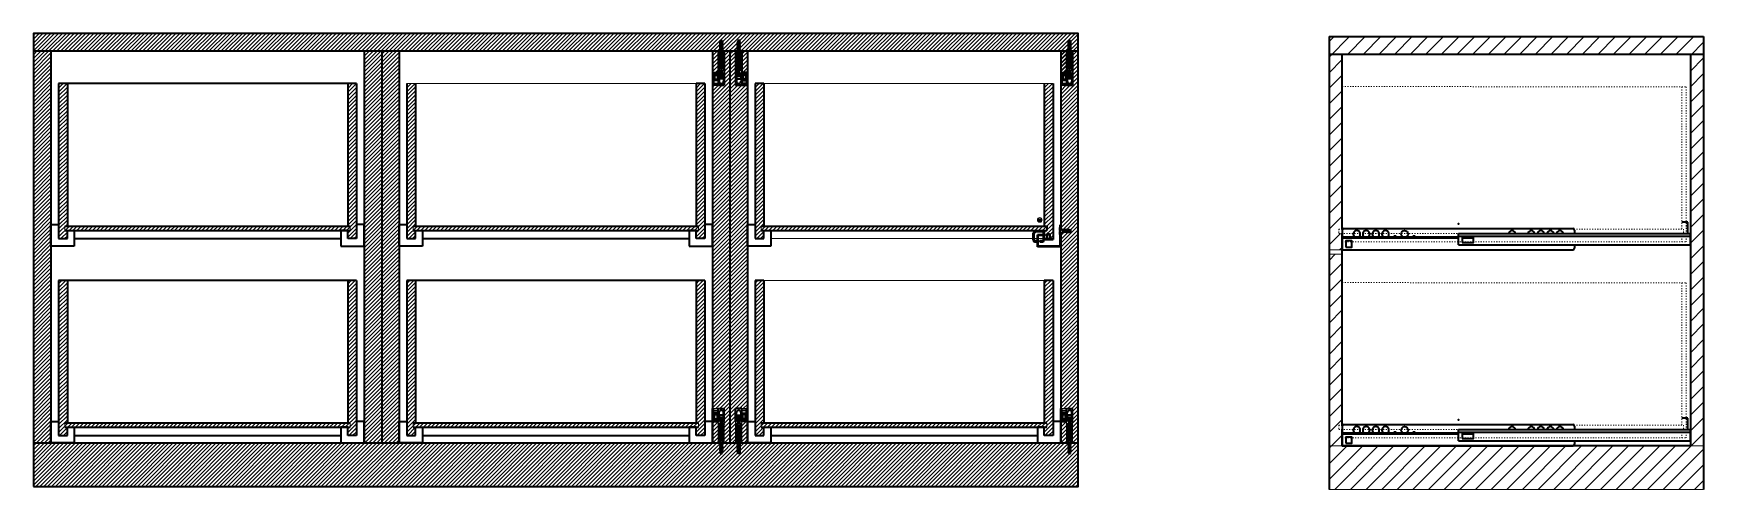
# Model space of a CAD drawing. Header units: centimetres. Extents: x -22520 to 4817, y -4630 to 5423.
# Drawn here: x -4878 to -2960, y -1354 to -831 of the extents above; entities that cross this region are included whole.
import ezdxf

# ---------------------------------------------------------------- set-up
doc = ezdxf.new("R2010")
doc.units = ezdxf.units.CM
doc.linetypes.add('ACAD_ISO02W100', pattern=[15, 12, -3])
doc.linetypes.add('ACAD_ISO03W100', pattern=[30, 12, -18])
for name, color, linetype, lineweight in [('A-DETL-MCUT', 7, 'Continuous', 35), ('A-ELEV-MBE', 7, 'Continuous', 18), ('A-SECT-MCUT', 7, 'Continuous', 35), ('A-SECT-MCUT1', 7, 'Continuous', 35)]:
    doc.layers.add(name, color=color, linetype=linetype, lineweight=lineweight)

msp = doc.modelspace()

# ---------------------------------------------------------------- hatches: boundary and pattern name
at = {"layer": 'A-SECT-MCUT', "lineweight": 13, "true_color": 0x636466}
h = msp.add_hatch(dxfattribs=at)
h.set_pattern_fill('ANSI31', color=251)
h.paths.add_polyline_path([(-3678.5, -850.9), (-3685, -850.9), (-3685, -890.4), (-3698.5, -890.4), (-3698.5, -1054.9), (-3697.5, -1056.2), (-3687.5, -1056.2), (-3687.5, -1059), (-3697.5, -1059), (-3698.5, -1060.3), (-3698.5, -1261.4), (-3685, -1261.4), (-3685, -1300.9), (-3678.5, -1300.9)])
h.paths.add_polyline_path([(-4078.5, -850.9), (-4081, -850.9), (-4085, -850.9), (-4085, -890.4), (-4098.5, -890.4), (-4098.5, -1261.4), (-4085, -1261.4), (-4085, -1300.9), (-4078.5, -1300.9)])
h.paths.add_polyline_path([(-4058.5, -890.4), (-4072, -890.4), (-4072, -850.9), (-4078.5, -850.9), (-4078.5, -1300.9), (-4072, -1300.9), (-4072, -1261.4), (-4058.5, -1261.4)])
h.paths.add_polyline_path([(-4092, -850.9), (-4098.5, -850.9), (-4098.5, -875.7), (-4092, -875.7)], flags=17)
h.paths.add_polyline_path([(-4058.5, -850.9), (-4065, -850.9), (-4065, -875.7), (-4058.5, -875.7)], flags=17)
h.paths.add_polyline_path([(-4092, -1276.1), (-4098.5, -1276.1), (-4098.5, -1300.9), (-4092, -1300.9)])
h.paths.add_polyline_path([(-4058.5, -1276.1), (-4065, -1276.1), (-4065, -1300.9), (-4058.5, -1300.9)], flags=17)
h.paths.add_polyline_path([(-3714.5, -1277.9), (-4042.5, -1277.9), (-4042.5, -1282.9), (-3714.5, -1282.9)])
h.paths.add_polyline_path([(-4039.5, -1114.4), (-4049.5, -1114.4), (-4049.5, -1292.4), (-4039.5, -1292.4), (-4039.5, -1282.9), (-4042.5, -1282.9), (-4042.5, -1277.9), (-4039.5, -1277.9)])
h.paths.add_polyline_path([(-3707.5, -1114.4), (-3717.5, -1114.4), (-3717.5, -1277.9), (-3714.5, -1277.9), (-3714.5, -1282.9), (-3717.5, -1282.9), (-3717.5, -1292.4), (-3707.5, -1292.4), (-3707.5, -1276.1)])
h.paths.add_polyline_path([(-3714.5, -1051.9), (-4042.5, -1051.9), (-4042.5, -1056.9), (-3714.5, -1056.9)])
h.paths.add_polyline_path([(-3707.5, -888.4), (-3717.5, -888.4), (-3717.5, -1051.9), (-3714.5, -1051.9), (-3714.5, -1056.9), (-3717.5, -1056.9), (-3717.5, -1066.4), (-3714.2, -1066.4), (-3714.2, -1061.1), (-3710.7, -1061.1), (-3710.7, -1066.4), (-3707.5, -1066.4)])
h.paths.add_polyline_path([(-4039.5, -888.4), (-4049.5, -888.4), (-4049.5, -1066.4), (-4039.5, -1066.4), (-4039.5, -1056.9), (-4042.5, -1056.9), (-4042.5, -1051.9), (-4039.5, -1051.9)])
h.paths.add_polyline_path([(-3689.6, -838.9), (-3687.3, -838.9), (-3687.3, -850.9), (-3678.5, -850.9), (-3678.5, -830.9), (-4878.5, -830.9), (-4878.5, -850.9), (-4089.6, -850.9), (-4089.6, -838.9), (-4087.3, -838.9), (-4087.3, -850.9), (-4069.6, -850.9), (-4069.6, -838.9), (-4067.3, -838.9), (-4067.3, -850.9), (-3689.6, -850.9)])
h.paths.add_polyline_path([(-3692, -1276.1), (-3698.5, -1276.1), (-3698.5, -1300.9), (-3692, -1300.9)])
h = msp.add_hatch(dxfattribs=at)
h.set_pattern_fill('ANSI31', color=251, scale=4)
h.paths.add_polyline_path([(-2960.4, -834.4), (-3390.4, -834.4), (-3390.4, -854.5), (-2960.4, -854.5)])
h.paths.add_polyline_path([(-3375.4, -854.5), (-3390.4, -854.5), (-3390.4, -1079.4), (-3375.4, -1079.4), (-3375.4, -1060.4), (-3379.4, -1060.4), (-3379.4, -1055.4), (-3375.4, -1055.4)])
h.paths.add_polyline_path([(-2960.4, -854.5), (-2975.4, -854.5), (-2975.4, -1304.4), (-2960.4, -1304.4)])
h.paths.add_polyline_path([(-3375.4, -1084.4), (-3390.4, -1084.4), (-3390.4, -1304.4), (-3375.4, -1304.4), (-3375.4, -1285.4), (-3379.4, -1285.4), (-3379.4, -1280.4), (-3375.4, -1280.4)])
h.paths.add_polyline_path([(-2960.4, -1304.4), (-3390.4, -1304.4), (-3390.4, -1354.4), (-2960.4, -1354.4)])
h = msp.add_hatch(dxfattribs=at)
h.set_pattern_fill('ANSI31', color=251)
h.paths.add_polyline_path([(-4858.5, -850.9), (-4878.5, -850.9), (-4878.5, -1300.9), (-4858.5, -1300.9), (-4858.5, -1276.1)])
h.paths.add_polyline_path([(-3678.5, -1300.9), (-3687.3, -1300.9), (-3687.3, -1302.5), (-3686.5, -1302.8), (-3686.5, -1305.3), (-3687.3, -1305), (-3687.3, -1306.3), (-3686.5, -1306.5), (-3686.5, -1309), (-3687.3, -1308.8), (-3687.3, -1310), (-3686.5, -1310.2), (-3686.5, -1311.5), (-3687.3, -1312.9), (-3689.6, -1312.9), (-3689.6, -1310.6), (-3690.5, -1310.3), (-3690.5, -1307.8), (-3690.5, -1307.8), (-3690.5, -1305.4), (-3689.6, -1305.6), (-3689.6, -1304.4), (-3690.5, -1304.1), (-3690.5, -1301.6), (-3689.6, -1301.9), (-3689.6, -1300.9), (-3692, -1300.9), (-4087.3, -1300.9), (-4087.3, -1302.5), (-4086.5, -1302.8), (-4086.5, -1305.3), (-4087.3, -1305), (-4087.3, -1306.3), (-4086.5, -1306.5), (-4086.5, -1309), (-4087.3, -1308.8), (-4087.3, -1310), (-4086.5, -1310.2), (-4086.5, -1311.5), (-4087.3, -1312.9), (-4089.6, -1312.9), (-4089.6, -1310.6), (-4090.5, -1310.3), (-4090.5, -1307.8), (-4090.5, -1307.8), (-4090.5, -1305.4), (-4089.6, -1305.6), (-4089.6, -1304.4), (-4090.5, -1304.1), (-4090.5, -1301.6), (-4089.6, -1301.9), (-4089.6, -1300.9), (-4878.5, -1300.9), (-4878.5, -1350.9), (-3678.5, -1350.9)])
h.paths.add_polyline_path([(-4839.5, -1114.4), (-4849.5, -1114.4), (-4849.5, -1292.4), (-4839.5, -1292.4), (-4839.5, -1282.9), (-4842.5, -1282.9), (-4842.5, -1277.9), (-4839.5, -1277.9)])
h.paths.add_polyline_path([(-4514.5, -1277.9), (-4842.5, -1277.9), (-4842.5, -1282.9), (-4839.5, -1282.9), (-4831.5, -1282.9), (-4514.5, -1282.9)])
h.paths.add_polyline_path([(-4507.5, -1114.4), (-4517.5, -1114.4), (-4517.5, -1277.9), (-4514.5, -1277.9), (-4514.5, -1282.9), (-4517.5, -1282.9), (-4517.5, -1292.4), (-4507.5, -1292.4), (-4507.5, -1276.1)])
h.paths.add_polyline_path([(-4439.5, -1114.4), (-4449.5, -1114.4), (-4449.5, -1292.4), (-4439.5, -1292.4), (-4439.5, -1282.9), (-4442.5, -1282.9), (-4442.5, -1277.9), (-4439.5, -1277.9)])
h.paths.add_polyline_path([(-4458.5, -850.9), (-4478.5, -850.9), (-4478.5, -1300.9), (-4458.5, -1300.9)])
h.paths.add_polyline_path([(-4478.5, -850.9), (-4498.5, -850.9), (-4498.5, -1300.9), (-4478.5, -1300.9)])
h.paths.add_polyline_path([(-4839.5, -888.4), (-4849.5, -888.4), (-4849.5, -1066.4), (-4839.5, -1066.4), (-4839.5, -1056.9), (-4842.5, -1056.9), (-4842.5, -1051.9), (-4839.5, -1051.9)])
h.paths.add_polyline_path([(-4507.5, -888.4), (-4517.5, -888.4), (-4517.5, -1051.9), (-4514.5, -1051.9), (-4514.5, -1056.9), (-4517.5, -1056.9), (-4517.5, -1066.4), (-4507.5, -1066.4)])
h.paths.add_polyline_path([(-4514.5, -1051.9), (-4517.5, -1051.9), (-4842.5, -1051.9), (-4842.5, -1056.9), (-4514.5, -1056.9)])
h.paths.add_polyline_path([(-4439.5, -888.4), (-4449.5, -888.4), (-4449.5, -1066.4), (-4439.5, -1066.4), (-4439.5, -1056.9), (-4442.5, -1056.9), (-4442.5, -1051.9), (-4439.5, -1051.9)])
h.paths.add_polyline_path([(-4107.5, -888.4), (-4117.5, -888.4), (-4117.5, -1051.9), (-4114.5, -1051.9), (-4114.5, -1056.9), (-4117.5, -1056.9), (-4117.5, -1066.4), (-4107.5, -1066.4), (-4107.5, -1050.1)])
h.paths.add_polyline_path([(-4114.5, -1051.9), (-4117.5, -1051.9), (-4442.5, -1051.9), (-4442.5, -1056.9), (-4439.5, -1056.9), (-4431.5, -1056.9), (-4114.5, -1056.9)])
h.paths.add_polyline_path([(-4114.5, -1277.9), (-4442.5, -1277.9), (-4442.5, -1282.9), (-4439.5, -1282.9), (-4431.5, -1282.9), (-4114.5, -1282.9)])
h.paths.add_polyline_path([(-4107.5, -1114.4), (-4117.5, -1114.4), (-4117.5, -1277.9), (-4114.5, -1277.9), (-4114.5, -1282.9), (-4117.5, -1282.9), (-4117.5, -1292.4), (-4107.5, -1292.4)])
at = {"layer": 'A-SECT-MCUT', "true_color": 0x636466}
h = msp.add_hatch(dxfattribs=at)
h.set_pattern_fill('ANSI31', color=251)
h.paths.add_polyline_path([(-3692, -850.9), (-3698.5, -850.9), (-3698.5, -875.7), (-3692, -875.7)])

# ---------------------------------------------------------------- linework, layer by layer
at = {"layer": 'A-DETL-MCUT'}
for p, q in [((-4878.5, -850.9), (-3678.5, -850.9)), ((-4858.5, -850.9), (-4858.5, -1300.9)), ((-4858.5, -850.9), (-4495.5, -850.9)), ((-4498.5, -850.9), (-4498.5, -1300.9)), ((-4478.5, -850.9), (-4478.5, -1300.9)), ((-4458.5, -850.9), (-4458.5, -1300.9)), ((-4098.5, -850.9), (-4098.5, -1300.9)), ((-4078.5, -850.9), (-4078.5, -1300.9)), ((-4058.5, -850.9), (-4058.5, -1300.9)), ((-3698.5, -850.9), (-3698.5, -1054.9)), ((-3692, -850.9), (-3692, -875.7)), ((-3685, -850.9), (-3685, -890.4)), ((-4507.5, -888.4), (-4849.5, -888.4)), ((-4849.5, -888.4), (-4849.5, -1066.4)), ((-4839.5, -888.4), (-4839.5, -1051.9)), ((-4517.5, -888.4), (-4517.5, -1051.9)), ((-4507.5, -888.4), (-4507.5, -1066.4)), ((-4449.5, -888.4), (-4449.5, -1066.4)), ((-4439.5, -888.4), (-4439.5, -1051.9)), ((-4107.5, -888.4), (-4117.5, -888.4)), ((-4117.5, -888.4), (-4117.5, -1051.9)), ((-4107.5, -888.4), (-4107.5, -1066.4)), ((-4049.5, -888.4), (-4049.5, -1066.4)), ((-4039.7, -888.4), (-4049.5, -888.4)), ((-4039.5, -888.4), (-4039.5, -1051.9)), ((-3717.5, -888.4), (-3717.5, -1051.9)), ((-3707.5, -888.4), (-3707.5, -1066.4)), ((-3685, -890.4), (-3698.5, -890.4)), ((-4842.5, -1051.9), (-4514.5, -1051.9)), ((-4442.5, -1051.9), (-4114.5, -1051.9)), ((-4042.5, -1051.9), (-3714.5, -1051.9)), ((-4842.5, -1056.9), (-4514.5, -1056.9)), ((-4831.5, -1066.4), (-4525.5, -1066.4)), ((-4442.5, -1056.9), (-4114.5, -1056.9)), ((-4431.5, -1066.4), (-4125.5, -1066.4)), ((-4042.5, -1056.9), (-3714.5, -1056.9)), ((-3698.5, -1060.3), (-3698.5, -1300.9)), ((-4507.5, -1114.4), (-4849.5, -1114.4)), ((-4849.5, -1114.4), (-4849.5, -1292.4)), ((-4839.5, -1114.4), (-4839.5, -1277.9)), ((-4517.5, -1114.4), (-4517.5, -1277.9)), ((-4507.5, -1114.4), (-4507.5, -1292.4)), ((-4107.5, -1114.4), (-4449.5, -1114.4)), ((-4449.5, -1114.4), (-4449.5, -1292.4)), ((-4439.7, -1114.4), (-4449.5, -1114.4)), ((-4439.5, -1114.4), (-4439.5, -1277.9)), ((-4117.5, -1114.4), (-4117.5, -1277.9)), ((-4107.5, -1114.4), (-4107.5, -1292.4)), ((-4049.5, -1114.4), (-4049.5, -1292.4)), ((-4039.7, -1114.4), (-4049.5, -1114.4)), ((-4039.5, -1114.4), (-4039.5, -1277.9)), ((-3707.5, -1114.4), (-3717.5, -1114.4)), ((-3717.5, -1114.4), (-3717.5, -1277.9)), ((-3707.5, -1114.4), (-3707.5, -1292.4)), ((-4842.5, -1277.9), (-4514.5, -1277.9)), ((-4842.5, -1282.9), (-4514.5, -1282.9)), ((-4442.5, -1277.9), (-4114.5, -1277.9)), ((-4442.5, -1282.9), (-4114.5, -1282.9)), ((-4042.5, -1277.9), (-3714.5, -1277.9)), ((-4042.5, -1282.9), (-3714.5, -1282.9)), ((-4878.5, -1300.9), (-3678.5, -1300.9)), ((-4831.5, -1292.4), (-4525.5, -1292.4)), ((-4431.5, -1292.4), (-4125.5, -1292.4)), ((-4031.5, -1292.4), (-3725.5, -1292.4))]:
    msp.add_line(p, q, dxfattribs=at)
msp.add_lwpolyline([(-4878.5, -1350.9), (-3678.5, -1350.9), (-3678.5, -830.9), (-4878.5, -830.9)], close=True, dxfattribs=at)
at = {"layer": 'A-ELEV-MBE'}
for p, q in [((-4858.5, -850.9), (-4849.5, -850.9)), ((-4081, -850.9), (-4076, -850.9)), ((-4092, -875.7), (-4098.5, -875.7)), ((-4065, -875.7), (-4058.5, -875.7)), ((-3692, -875.7), (-3698.5, -875.7)), ((-4839.7, -888.4), (-4849.5, -888.4)), ((-4439.7, -888.4), (-4449.5, -888.4)), ((-4117.5, -888.4), (-4449.5, -888.4)), ((-4039.7, -888.4), (-4049.5, -888.4)), ((-3707.5, -888.4), (-4039.7, -888.4)), ((-4842.5, -1051.9), (-4842.5, -1056.9)), ((-4514.5, -1051.9), (-4514.5, -1056.9)), ((-4442.5, -1051.9), (-4442.5, -1056.9)), ((-4114.5, -1051.9), (-4114.5, -1056.9)), ((-4042.5, -1051.9), (-4042.5, -1056.9)), ((-3375.4, -1040.4), (-3375.4, -1055.4)), ((-4839.5, -1066.4), (-4849.5, -1066.4)), ((-4839.5, -1056.9), (-4839.5, -1066.4)), ((-4517.5, -1056.9), (-4517.5, -1066.4)), ((-4517.5, -1066.4), (-4507.5, -1066.4)), ((-4517.5, -1066.4), (-4512.5, -1066.4)), ((-4439.5, -1066.4), (-4449.5, -1066.4)), ((-4439.5, -1056.9), (-4439.5, -1066.4)), ((-4117.5, -1056.9), (-4117.5, -1066.4)), ((-4117.5, -1066.4), (-4107.5, -1066.4)), ((-4117.5, -1066.4), (-4112.5, -1066.4)), ((-4039.5, -1066.4), (-4049.5, -1066.4)), ((-4039.5, -1056.9), (-4039.5, -1066.4)), ((-4031.5, -1066.4), (-3730.5, -1066.4)), ((-3729, -1066.4), (-3725.5, -1066.4)), ((-3724.5, -1066.4), (-3719, -1066.4)), ((-3717.5, -1056.9), (-3717.5, -1066.4)), ((-3717.5, -1066.4), (-3707.5, -1066.4)), ((-3717.5, -1066.4), (-3712.5, -1066.4)), ((-3375.4, -1060.4), (-3375.4, -1068.4)), ((-3390.4, -1079.4), (-3375.4, -1079.4)), ((-3390.4, -1084.4), (-3375.4, -1084.4)), ((-4839.7, -1114.4), (-4849.5, -1114.4)), ((-3717.5, -1114.4), (-4049.5, -1114.4)), ((-4085, -1261.4), (-4098.5, -1261.4)), ((-4085, -1300.9), (-4085, -1261.4)), ((-4072, -1300.9), (-4072, -1261.4)), ((-4072, -1261.4), (-4058.5, -1261.4)), ((-3685, -1261.4), (-3698.5, -1261.4)), ((-3685, -1300.9), (-3685, -1261.4)), ((-4842.5, -1277.9), (-4842.5, -1282.9)), ((-4839.5, -1282.9), (-4839.5, -1292.4)), ((-4517.5, -1282.9), (-4517.5, -1292.4)), ((-4514.5, -1277.9), (-4514.5, -1282.9)), ((-4442.5, -1277.9), (-4442.5, -1282.9)), ((-4439.5, -1282.9), (-4439.5, -1292.4)), ((-4117.5, -1282.9), (-4117.5, -1292.4)), ((-4114.5, -1277.9), (-4114.5, -1282.9)), ((-4092, -1276.1), (-4098.5, -1276.1)), ((-4092, -1300.9), (-4092, -1276.1)), ((-4065, -1300.9), (-4065, -1276.1)), ((-4065, -1276.1), (-4058.5, -1276.1)), ((-4042.5, -1277.9), (-4042.5, -1282.9)), ((-4039.5, -1282.9), (-4039.5, -1292.4)), ((-3717.5, -1282.9), (-3717.5, -1292.4)), ((-3714.5, -1277.9), (-3714.5, -1282.9)), ((-3692, -1276.1), (-3698.5, -1276.1)), ((-3692, -1300.9), (-3692, -1276.1)), ((-4839.5, -1292.4), (-4849.5, -1292.4)), ((-4517.5, -1292.4), (-4507.5, -1292.4)), ((-4517.5, -1292.4), (-4512.5, -1292.4)), ((-4439.5, -1292.4), (-4449.5, -1292.4)), ((-4117.5, -1292.4), (-4107.5, -1292.4)), ((-4117.5, -1292.4), (-4112.5, -1292.4)), ((-4039.5, -1292.4), (-4049.5, -1292.4)), ((-3717.5, -1292.4), (-3707.5, -1292.4)), ((-3717.5, -1292.4), (-3712.5, -1292.4)), ((-3390.4, -1304.4), (-2960.4, -1304.4)), ((-3390.4, -1354.4), (-2960.4, -1354.4))]:
    msp.add_line(p, q, dxfattribs=at)
at = {"layer": 'A-ELEV-MBE', "linetype": 'ACAD_ISO02W100'}
for p, q in [((-3724.5, -1046.9), (-3724.5, -1045.9)), ((-3721, -1046.9), (-3721, -1045.9))]:
    msp.add_line(p, q, dxfattribs=at)
at = {"layer": 'A-ELEV-MBE'}
msp.add_circle((-3722.7, -1044.9), 2.66, dxfattribs=at)
at = {"layer": 'A-SECT-MCUT'}
for p, q in [((-3390.4, -834.4), (-2960.4, -834.4)), ((-3390.4, -834.4), (-3390.4, -1354.4)), ((-2960.4, -834.4), (-2960.4, -1354.4)), ((-4092, -850.9), (-4092, -875.7)), ((-4085, -850.9), (-4085, -890.4)), ((-4072, -850.9), (-4072, -890.4)), ((-4065, -850.9), (-4065, -875.7)), ((-3390.4, -854.5), (-2960.4, -854.5)), ((-2975.4, -854.5), (-2975.4, -1304.4)), ((-4085, -890.4), (-4098.5, -890.4)), ((-4072, -890.4), (-4058.5, -890.4)), ((-3714.5, -1051.9), (-3714.5, -1056.9)), ((-3714.2, -1066.4), (-3714.2, -1061.1)), ((-3714.2, -1061.1), (-3710.7, -1061.1)), ((-3710.7, -1066.4), (-3710.7, -1061.1))]:
    msp.add_line(p, q, dxfattribs=at)
at = {"layer": 'A-SECT-MCUT', "linetype": 'ACAD_ISO03W100', "lineweight": 9, "ltscale": 0.1}
for p, q in [((-3375.4, -891.9), (-2985.4, -892.1)), ((-2985.4, -892.1), (-2985.4, -1055.4)), ((-2985.4, -892.1), (-2980.4, -892.1)), ((-2980.4, -892.1), (-2980.4, -1060.4)), ((-3379.4, -1055.4), (-2983.4, -1055.4)), ((-3379.4, -1055.4), (-3379.4, -1060.4)), ((-3379.4, -1060.4), (-2983.4, -1060.4)), ((-3375.4, -1069.9), (-2980.4, -1069.9)), ((-2985.4, -1060.4), (-2985.4, -1069.9)), ((-2983.4, -1055.4), (-2983.4, -1060.4)), ((-2980.4, -1060.4), (-2980.4, -1069.9)), ((-3375.4, -1116.9), (-2985.4, -1117.1)), ((-2985.4, -1117.1), (-2985.4, -1280.4)), ((-2985.4, -1117.1), (-2980.4, -1117.1)), ((-2980.4, -1117.1), (-2980.4, -1285.4)), ((-3379.4, -1280.4), (-2983.4, -1280.4)), ((-3379.4, -1280.4), (-3379.4, -1285.4)), ((-2983.4, -1280.4), (-2983.4, -1285.4)), ((-3379.4, -1285.4), (-2983.4, -1285.4)), ((-3375.4, -1294.9), (-2980.4, -1294.9)), ((-2985.4, -1285.4), (-2985.4, -1294.9)), ((-2980.4, -1285.4), (-2980.4, -1294.9))]:
    msp.add_line(p, q, dxfattribs=at)
at = {"layer": 'A-SECT-MCUT'}
for points in [[(-3375.4, -1055.4), (-3375.4, -854.5), (-2975.4, -854.5), (-2975.4, -1304.4), (-3375.4, -1304.4), (-3375.4, -1286.4)], [(-3375.4, -1281.4), (-3375.4, -1060.4)]]:
    msp.add_lwpolyline(points, dxfattribs=at)
at = {"layer": 'A-SECT-MCUT1'}
for p, q in [((-4086.5, -840.2), (-4090.5, -841.4)), ((-4086.5, -841.5), (-4090.5, -842.6)), ((-4086.5, -842.7), (-4090.5, -843.9)), ((-4089.6, -838.9), (-4087.3, -838.9)), ((-4070.5, -840.2), (-4066.5, -841.4)), ((-4070.5, -841.5), (-4066.5, -842.6)), ((-4070.5, -842.7), (-4066.5, -843.9)), ((-4067.3, -838.9), (-4069.6, -838.9)), ((-3686.5, -840.2), (-3690.5, -841.4)), ((-3686.5, -841.5), (-3690.5, -842.6)), ((-3686.5, -842.7), (-3690.5, -843.9)), ((-3689.6, -838.9), (-3687.3, -838.9)), ((-4092, -850.9), (-4085, -850.9)), ((-4086.5, -844), (-4090.5, -845.1)), ((-4086.5, -845.2), (-4090.5, -846.4)), ((-4086.5, -846.5), (-4090.5, -847.6)), ((-4086.5, -847.7), (-4090.5, -848.9)), ((-4086.5, -848.9), (-4090.5, -850.1)), ((-4090.5, -870.9), (-4090.5, -852.9)), ((-4089.5, -853.9), (-4089.5, -869.9)), ((-4088.5, -852.9), (-4088.5, -852.9)), ((-4087.5, -869.9), (-4087.5, -853.9)), ((-4086.5, -852.9), (-4086.5, -870.9)), ((-4086.5, -852.9), (-4086.5, -852.9)), ((-4065, -850.9), (-4072, -850.9)), ((-4070.5, -844), (-4066.5, -845.1)), ((-4070.5, -845.2), (-4066.5, -846.4)), ((-4070.5, -846.5), (-4066.5, -847.6)), ((-4070.5, -847.7), (-4066.5, -848.9)), ((-4070.5, -848.9), (-4066.5, -850.1)), ((-4070.5, -852.9), (-4070.5, -870.9)), ((-4070.5, -852.9), (-4070.5, -852.9)), ((-4069.5, -869.9), (-4069.5, -853.9)), ((-4068.5, -852.9), (-4068.5, -852.9)), ((-4067.5, -853.9), (-4067.5, -869.9)), ((-4066.5, -870.9), (-4066.5, -852.9)), ((-3692, -850.9), (-3685, -850.9)), ((-3686.5, -844), (-3690.5, -845.1)), ((-3686.5, -845.2), (-3690.5, -846.4)), ((-3686.5, -846.5), (-3690.5, -847.6)), ((-3686.5, -847.7), (-3690.5, -848.9)), ((-3686.5, -848.9), (-3690.5, -850.1)), ((-3690.5, -870.9), (-3690.5, -852.9)), ((-3689.5, -853.9), (-3689.5, -869.9)), ((-3688.5, -852.9), (-3688.5, -852.9)), ((-3687.5, -869.9), (-3687.5, -853.9)), ((-3686.5, -852.9), (-3686.5, -870.9)), ((-3686.5, -852.9), (-3686.5, -852.9)), ((-4098.5, -875.7), (-4091.1, -875.7)), ((-4098.5, -875.7), (-4098.5, -890.4)), ((-4097.5, -875.7), (-4097.5, -884.5)), ((-4097.5, -877.9), (-4091.9, -877.9)), ((-4096.4, -878.7), (-4093, -878.7)), ((-4096.4, -878.7), (-4096.4, -883.5)), ((-4093, -878.7), (-4093, -883.5)), ((-4092, -872.9), (-4085, -872.9)), ((-4091.9, -875.7), (-4091.9, -884.5)), ((-4091.1, -875.7), (-4091.1, -885.7)), ((-4091.1, -877.9), (-4089.5, -877.9)), ((-4091.1, -882.9), (-4091.1, -880.4)), ((-4091.1, -880.4), (-4085.8, -880.4)), ((-4089.5, -880.4), (-4089.5, -872.9)), ((-4088.5, -870.9), (-4088.5, -870.9)), ((-4087.5, -880.4), (-4087.5, -872.9)), ((-4087.5, -877.9), (-4085.8, -877.9)), ((-4086.5, -870.9), (-4086.5, -870.9)), ((-4085.8, -875.7), (-4085, -875.7)), ((-4085.8, -875.7), (-4085.8, -885.7)), ((-4085.8, -882.9), (-4085.8, -880.4)), ((-4085, -875.7), (-4085, -890.4)), ((-4065, -872.9), (-4072, -872.9)), ((-4071.1, -875.7), (-4072, -875.7)), ((-4072, -875.7), (-4072, -890.4)), ((-4071.1, -875.7), (-4071.1, -885.7)), ((-4069.5, -877.9), (-4071.1, -877.9)), ((-4071.1, -882.9), (-4071.1, -880.4)), ((-4065.8, -880.4), (-4071.1, -880.4)), ((-4070.5, -870.9), (-4070.5, -870.9)), ((-4069.5, -880.4), (-4069.5, -872.9)), ((-4068.5, -870.9), (-4068.5, -870.9)), ((-4067.5, -880.4), (-4067.5, -872.9)), ((-4065.8, -877.9), (-4067.5, -877.9)), ((-4058.5, -875.7), (-4065.8, -875.7)), ((-4065.8, -875.7), (-4065.8, -885.7)), ((-4065.8, -882.9), (-4065.8, -880.4)), ((-4065, -875.7), (-4065, -884.5)), ((-4059.5, -877.9), (-4065, -877.9)), ((-4063.9, -878.7), (-4063.9, -883.5)), ((-4060.6, -878.7), (-4063.9, -878.7)), ((-4060.6, -878.7), (-4060.6, -883.5)), ((-4059.5, -875.7), (-4059.5, -884.5)), ((-4058.5, -875.7), (-4058.5, -890.4)), ((-3698.5, -875.7), (-3691.1, -875.7)), ((-3698.5, -875.7), (-3698.5, -890.4)), ((-3697.5, -875.7), (-3697.5, -884.5)), ((-3697.5, -877.9), (-3691.9, -877.9)), ((-3696.4, -878.7), (-3693, -878.7)), ((-3696.4, -878.7), (-3696.4, -883.5)), ((-3693, -878.7), (-3693, -883.5)), ((-3692, -872.9), (-3685, -872.9)), ((-3691.9, -875.7), (-3691.9, -884.5)), ((-3691.1, -875.7), (-3691.1, -885.7)), ((-3691.1, -877.9), (-3689.5, -877.9)), ((-3691.1, -882.9), (-3691.1, -880.4)), ((-3691.1, -880.4), (-3685.8, -880.4)), ((-3689.5, -880.4), (-3689.5, -872.9)), ((-3688.5, -870.9), (-3688.5, -870.9)), ((-3687.5, -880.4), (-3687.5, -872.9)), ((-3687.5, -877.9), (-3685.8, -877.9)), ((-3686.5, -870.9), (-3686.5, -870.9)), ((-3685.8, -875.7), (-3685, -875.7)), ((-3685.8, -875.7), (-3685.8, -885.7)), ((-3685.8, -882.9), (-3685.8, -880.4)), ((-3685, -875.7), (-3685, -890.4)), ((-4098.5, -890.4), (-4097.5, -890.4)), ((-4091.9, -884.5), (-4097.5, -884.5)), ((-4097.5, -885), (-4097.5, -890.4)), ((-4091.9, -885), (-4097.5, -885)), ((-4097.5, -888.2), (-4091.9, -888.2)), ((-4096.4, -883.5), (-4093, -883.5)), ((-4091.9, -885), (-4091.9, -890.4)), ((-4091.9, -890.4), (-4085, -890.4)), ((-4085.8, -882.9), (-4091.1, -882.9)), ((-4065, -890.4), (-4072, -890.4)), ((-4071.1, -882.9), (-4065.8, -882.9)), ((-4065, -884.5), (-4059.5, -884.5)), ((-4065, -885), (-4065, -890.4)), ((-4065, -885), (-4059.5, -885)), ((-4059.5, -888.2), (-4065, -888.2)), ((-4060.6, -883.5), (-4063.9, -883.5)), ((-4059.5, -885), (-4059.5, -890.4)), ((-4058.5, -890.4), (-4059.5, -890.4)), ((-3698.5, -890.4), (-3697.5, -890.4)), ((-3691.9, -884.5), (-3697.5, -884.5)), ((-3697.5, -885), (-3697.5, -890.4)), ((-3691.9, -885), (-3697.5, -885)), ((-3697.5, -888.2), (-3691.9, -888.2)), ((-3696.4, -883.5), (-3693, -883.5)), ((-3691.9, -885), (-3691.9, -890.4)), ((-3691.9, -890.4), (-3685, -890.4)), ((-3685.8, -882.9), (-3691.1, -882.9)), ((-4858.5, -1050.1), (-4849.5, -1050.1)), ((-4858.5, -1074.9), (-4858.5, -1050.1)), ((-4849.5, -1050.1), (-4849.5, -1066.4)), ((-4498.5, -1050.1), (-4507.5, -1050.1)), ((-4507.5, -1050.1), (-4507.5, -1066.4)), ((-4498.5, -1074.9), (-4498.5, -1050.1)), ((-4458.5, -1050.1), (-4449.5, -1050.1)), ((-4458.5, -1074.9), (-4458.5, -1050.1)), ((-4449.5, -1050.1), (-4449.5, -1066.4)), ((-4098.5, -1050.1), (-4107.5, -1050.1)), ((-4107.5, -1050.1), (-4107.5, -1066.4)), ((-4098.5, -1074.9), (-4098.5, -1050.1)), ((-4058.5, -1050.1), (-4049.5, -1050.1)), ((-4058.5, -1074.9), (-4058.5, -1050.1)), ((-4049.5, -1050.1), (-4049.5, -1066.4)), ((-3724.5, -1045.9), (-3724.5, -1043.9)), ((-3724.5, -1043.9), (-3721, -1043.9)), ((-3721, -1045.9), (-3724.5, -1045.9)), ((-3721, -1045.9), (-3721, -1043.9)), ((-3699.5, -1051.1), (-3699.5, -1074.9)), ((-3698.5, -1051.1), (-3699.5, -1051.1)), ((-3698.5, -1051.1), (-3698.5, -1054.9)), ((-3373.4, -1054.6), (-3110.7, -1054.6)), ((-2978.4, -1047.4), (-2985.4, -1047.4)), ((-2978.4, -1060.4), (-2978.4, -1047.4)), ((-4849.5, -1066.4), (-4839.5, -1066.4)), ((-4839.5, -1066.4), (-4839.5, -1056.9)), ((-4839.5, -1056.9), (-4831.5, -1056.9)), ((-4831.5, -1056.9), (-4831.5, -1074.9)), ((-4517.5, -1056.9), (-4525.5, -1056.9)), ((-4525.5, -1056.9), (-4525.5, -1074.9)), ((-4517.5, -1066.4), (-4517.5, -1056.9)), ((-4507.5, -1066.4), (-4517.5, -1066.4)), ((-4449.5, -1066.4), (-4439.5, -1066.4)), ((-4439.5, -1066.4), (-4439.5, -1056.9)), ((-4439.5, -1056.9), (-4431.5, -1056.9)), ((-4431.5, -1056.9), (-4431.5, -1074.9)), ((-4117.5, -1056.9), (-4125.5, -1056.9)), ((-4125.5, -1056.9), (-4125.5, -1074.9)), ((-4117.5, -1066.4), (-4117.5, -1056.9)), ((-4107.5, -1066.4), (-4117.5, -1066.4)), ((-4049.5, -1066.4), (-4039.5, -1066.4)), ((-4039.5, -1066.4), (-4039.5, -1056.9)), ((-4039.5, -1056.9), (-4031.5, -1056.9)), ((-4031.5, -1056.9), (-4031.5, -1074.9)), ((-3727.5, -1056.9), (-3730.5, -1059.9)), ((-3730.5, -1067.9), (-3730.5, -1059.9)), ((-3726.9, -1058.4), (-3729, -1060.5)), ((-3729, -1067.9), (-3729, -1060.5)), ((-3728.5, -1068.4), (-3725.5, -1068.4)), ((-3728.5, -1069.9), (-3725.5, -1069.9)), ((-3727.5, -1056.9), (-3719.5, -1056.9)), ((-3726.9, -1058.4), (-3719.5, -1058.4)), ((-3719, -1061.9), (-3725.5, -1061.9)), ((-3725.5, -1075.9), (-3725.5, -1061.9)), ((-3725.5, -1068.4), (-3725.5, -1069.9)), ((-3719, -1062.9), (-3724.5, -1062.9)), ((-3724.5, -1074.9), (-3724.5, -1062.9)), ((-3722.5, -1068.4), (-3719.5, -1068.4)), ((-3722.5, -1068.4), (-3722.5, -1069.9)), ((-3722.5, -1069.9), (-3719.5, -1069.9)), ((-3719, -1058.9), (-3719, -1067.9)), ((-3717.5, -1058.9), (-3717.5, -1067.9)), ((-3717.5, -1066.4), (-3707.5, -1066.4)), ((-3717.5, -1067.4), (-3707.5, -1067.4)), ((-3713.5, -1061.1), (-3714.2, -1062.2)), ((-3710.7, -1062.2), (-3714.2, -1062.2)), ((-3714.2, -1062.2), (-3714.2, -1066.4)), ((-3711.4, -1061.1), (-3713.5, -1061.1)), ((-3711.4, -1061.1), (-3710.7, -1062.2)), ((-3710.7, -1066.4), (-3710.7, -1062.2)), ((-3707.5, -1066.4), (-3707.5, -1067.4)), ((-3699, -1057.6), (-3699.5, -1057.1)), ((-3699.5, -1058.1), (-3699, -1057.6)), ((-3698.5, -1060.3), (-3698.5, -1075.9)), ((-3695.7, -1060), (-3697.1, -1055.2)), ((-3694.2, -1060), (-3695.6, -1055.2)), ((-3692.7, -1060), (-3694.1, -1055.2)), ((-3691.2, -1060), (-3692.6, -1055.2)), ((-3689.7, -1060), (-3691.1, -1055.2)), ((-3688.2, -1060), (-3689.6, -1055.2)), ((-3687.5, -1056.2), (-3687.5, -1059)), ((-3375.4, -1056.6), (-3375.4, -1079.4)), ((-3375.4, -1064.4), (-3242, -1064.4)), ((-3375.4, -1065.4), (-3242, -1065.4)), ((-3242, -1073.4), (-3242, -1060.4)), ((-3242, -1060.4), (-2975.4, -1060.4)), ((-3242, -1063.4), (-2975.4, -1063.4)), ((-3242, -1073.4), (-2975.4, -1073.4)), ((-3237.5, -1064.4), (-3224.5, -1064.4)), ((-3237.5, -1065.4), (-3224.5, -1065.4)), ((-3108.7, -1056.6), (-3108.7, -1060.4)), ((-3108.7, -1073.9), (-3108.7, -1077.4)), ((-2975.4, -1073.4), (-2975.4, -1060.4)), ((-4831.5, -1074.9), (-4858.5, -1074.9)), ((-4525.5, -1074.9), (-4498.5, -1074.9)), ((-4431.5, -1074.9), (-4458.5, -1074.9)), ((-4125.5, -1074.9), (-4098.5, -1074.9)), ((-4031.5, -1074.9), (-4058.5, -1074.9)), ((-3698.5, -1075.9), (-3725.5, -1075.9)), ((-3699.5, -1074.9), (-3724.5, -1074.9)), ((-3375.4, -1079.4), (-3110.7, -1079.4)), ((-4098.5, -1261.4), (-4097.5, -1261.4)), ((-4098.5, -1276.1), (-4098.5, -1261.4)), ((-4097.5, -1266.7), (-4097.5, -1261.4)), ((-4097.5, -1263.6), (-4091.9, -1263.6)), ((-4091.9, -1266.7), (-4091.9, -1261.4)), ((-4091.9, -1261.4), (-4085, -1261.4)), ((-4085, -1276.1), (-4085, -1261.4)), ((-4072, -1276.1), (-4072, -1261.4)), ((-4065, -1261.4), (-4072, -1261.4)), ((-4065, -1266.7), (-4065, -1261.4)), ((-4059.5, -1263.6), (-4065, -1263.6)), ((-4058.5, -1261.4), (-4059.5, -1261.4)), ((-4059.5, -1266.7), (-4059.5, -1261.4)), ((-4058.5, -1276.1), (-4058.5, -1261.4)), ((-3698.5, -1261.4), (-3697.5, -1261.4)), ((-3698.5, -1276.1), (-3698.5, -1261.4)), ((-3697.5, -1266.7), (-3697.5, -1261.4)), ((-3697.5, -1263.6), (-3691.9, -1263.6)), ((-3691.9, -1266.7), (-3691.9, -1261.4)), ((-3691.9, -1261.4), (-3685, -1261.4)), ((-3685, -1276.1), (-3685, -1261.4)), ((-4858.5, -1276.1), (-4849.5, -1276.1)), ((-4858.5, -1300.9), (-4858.5, -1276.1)), ((-4849.5, -1276.1), (-4849.5, -1292.4)), ((-4839.5, -1292.4), (-4839.5, -1282.9)), ((-4839.5, -1282.9), (-4831.5, -1282.9)), ((-4831.5, -1282.9), (-4831.5, -1300.9)), ((-4517.5, -1282.9), (-4525.5, -1282.9)), ((-4525.5, -1282.9), (-4525.5, -1300.9)), ((-4517.5, -1292.4), (-4517.5, -1282.9)), ((-4498.5, -1276.1), (-4507.5, -1276.1)), ((-4507.5, -1276.1), (-4507.5, -1292.4)), ((-4498.5, -1300.9), (-4498.5, -1276.1)), ((-4458.5, -1276.1), (-4449.5, -1276.1)), ((-4458.5, -1300.9), (-4458.5, -1276.1)), ((-4449.5, -1276.1), (-4449.5, -1292.4)), ((-4439.5, -1292.4), (-4439.5, -1282.9)), ((-4439.5, -1282.9), (-4431.5, -1282.9)), ((-4431.5, -1282.9), (-4431.5, -1300.9)), ((-4117.5, -1282.9), (-4125.5, -1282.9)), ((-4125.5, -1282.9), (-4125.5, -1300.9)), ((-4117.5, -1292.4), (-4117.5, -1282.9)), ((-4098.5, -1276.1), (-4107.5, -1276.1)), ((-4107.5, -1276.1), (-4107.5, -1292.4)), ((-4098.5, -1300.9), (-4098.5, -1276.1)), ((-4098.5, -1276.1), (-4091.1, -1276.1)), ((-4091.9, -1266.7), (-4097.5, -1266.7)), ((-4097.5, -1276.1), (-4097.5, -1267.2)), ((-4091.9, -1267.2), (-4097.5, -1267.2)), ((-4097.5, -1273.9), (-4091.9, -1273.9)), ((-4096.4, -1273.1), (-4096.4, -1268.2)), ((-4096.4, -1268.2), (-4093, -1268.2)), ((-4096.4, -1273.1), (-4093, -1273.1)), ((-4093, -1273.1), (-4093, -1268.2)), ((-4092, -1278.9), (-4085, -1278.9)), ((-4091.9, -1276.1), (-4091.9, -1267.2)), ((-4091.1, -1276.1), (-4091.1, -1266.1)), ((-4085.8, -1268.9), (-4091.1, -1268.9)), ((-4091.1, -1268.9), (-4091.1, -1271.4)), ((-4091.1, -1271.4), (-4085.8, -1271.4)), ((-4091.1, -1273.9), (-4089.5, -1273.9)), ((-4090.5, -1280.9), (-4090.5, -1298.9)), ((-4090, -1281.9), (-4090, -1297.9)), ((-4089.5, -1271.4), (-4089.5, -1278.9)), ((-4089.5, -1297.9), (-4089.5, -1281.9)), ((-4088.5, -1280.9), (-4088.5, -1280.9)), ((-4087.5, -1271.4), (-4087.5, -1278.9)), ((-4087.5, -1281.9), (-4087.5, -1297.9)), ((-4087, -1281.9), (-4087, -1297.9)), ((-4086.5, -1298.9), (-4086.5, -1280.9)), ((-4086.5, -1280.9), (-4086.5, -1280.9)), ((-4085.8, -1276.1), (-4085.8, -1266.1)), ((-4085.8, -1268.9), (-4085.8, -1271.4)), ((-4085.8, -1276.1), (-4085, -1276.1)), ((-4071.1, -1276.1), (-4072, -1276.1)), ((-4065, -1278.9), (-4072, -1278.9)), ((-4071.1, -1276.1), (-4071.1, -1266.1)), ((-4071.1, -1268.9), (-4065.8, -1268.9)), ((-4071.1, -1268.9), (-4071.1, -1271.4)), ((-4065.8, -1271.4), (-4071.1, -1271.4)), ((-4070.5, -1298.9), (-4070.5, -1280.9)), ((-4070.5, -1280.9), (-4070.5, -1280.9)), ((-4070, -1281.9), (-4070, -1297.9)), ((-4069.5, -1271.4), (-4069.5, -1278.9)), ((-4069.5, -1281.9), (-4069.5, -1297.9)), ((-4068.5, -1280.9), (-4068.5, -1280.9)), ((-4067.5, -1271.4), (-4067.5, -1278.9)), ((-4065.8, -1273.9), (-4067.5, -1273.9)), ((-4067.5, -1297.9), (-4067.5, -1281.9)), ((-4067, -1281.9), (-4067, -1297.9)), ((-4066.5, -1280.9), (-4066.5, -1298.9)), ((-4065.8, -1276.1), (-4065.8, -1266.1)), ((-4065.8, -1268.9), (-4065.8, -1271.4)), ((-4058.5, -1276.1), (-4065.8, -1276.1)), ((-4065, -1266.7), (-4059.5, -1266.7)), ((-4065, -1276.1), (-4065, -1267.2)), ((-4065, -1267.2), (-4059.5, -1267.2)), ((-4059.5, -1273.9), (-4065, -1273.9)), ((-4063.9, -1273.1), (-4063.9, -1268.2)), ((-4060.6, -1268.2), (-4063.9, -1268.2)), ((-4060.6, -1273.1), (-4063.9, -1273.1)), ((-4060.6, -1273.1), (-4060.6, -1268.2)), ((-4059.5, -1276.1), (-4059.5, -1267.2)), ((-4058.5, -1276.1), (-4049.5, -1276.1)), ((-4058.5, -1300.9), (-4058.5, -1276.1)), ((-4049.5, -1276.1), (-4049.5, -1292.4)), ((-4039.5, -1292.4), (-4039.5, -1282.9)), ((-4039.5, -1282.9), (-4031.5, -1282.9)), ((-4031.5, -1282.9), (-4031.5, -1300.9)), ((-3717.5, -1282.9), (-3725.5, -1282.9)), ((-3725.5, -1282.9), (-3725.5, -1300.9)), ((-3717.5, -1292.4), (-3717.5, -1282.9)), ((-3698.5, -1276.1), (-3707.5, -1276.1)), ((-3707.5, -1276.1), (-3707.5, -1292.4)), ((-3698.5, -1300.9), (-3698.5, -1276.1)), ((-3698.5, -1276.1), (-3691.1, -1276.1)), ((-3691.9, -1266.7), (-3697.5, -1266.7)), ((-3697.5, -1276.1), (-3697.5, -1267.2)), ((-3691.9, -1267.2), (-3697.5, -1267.2)), ((-3697.5, -1273.9), (-3691.9, -1273.9)), ((-3696.4, -1273.1), (-3696.4, -1268.2)), ((-3696.4, -1268.2), (-3693, -1268.2)), ((-3696.4, -1273.1), (-3693, -1273.1)), ((-3693, -1273.1), (-3693, -1268.2)), ((-3692, -1278.9), (-3685, -1278.9)), ((-3691.9, -1276.1), (-3691.9, -1267.2)), ((-3691.1, -1276.1), (-3691.1, -1266.1)), ((-3685.8, -1268.9), (-3691.1, -1268.9)), ((-3691.1, -1268.9), (-3691.1, -1271.4)), ((-3691.1, -1271.4), (-3685.8, -1271.4)), ((-3691.1, -1273.9), (-3689.5, -1273.9)), ((-3690.5, -1280.9), (-3690.5, -1298.9)), ((-3689.5, -1271.4), (-3689.5, -1278.9)), ((-3689.5, -1297.9), (-3689.5, -1281.9)), ((-3688.5, -1280.9), (-3688.5, -1280.9)), ((-3687.5, -1271.4), (-3687.5, -1278.9)), ((-3687.5, -1281.9), (-3687.5, -1297.9)), ((-3686.5, -1298.9), (-3686.5, -1280.9)), ((-3686.5, -1280.9), (-3686.5, -1280.9)), ((-3685.8, -1276.1), (-3685.8, -1266.1)), ((-3685.8, -1268.9), (-3685.8, -1271.4)), ((-3685.8, -1276.1), (-3685, -1276.1)), ((-3375.4, -1281.6), (-3375.4, -1304.4)), ((-3373.4, -1279.6), (-3110.7, -1279.6)), ((-3108.7, -1281.6), (-3108.7, -1285.4)), ((-2978.4, -1272.4), (-2985.4, -1272.4)), ((-2978.4, -1285.4), (-2978.4, -1272.4)), ((-4831.5, -1300.9), (-4858.5, -1300.9)), ((-4849.5, -1292.4), (-4839.5, -1292.4)), ((-4525.5, -1300.9), (-4498.5, -1300.9)), ((-4507.5, -1292.4), (-4517.5, -1292.4)), ((-4431.5, -1300.9), (-4458.5, -1300.9)), ((-4449.5, -1292.4), (-4439.5, -1292.4)), ((-4125.5, -1300.9), (-4098.5, -1300.9)), ((-4107.5, -1292.4), (-4117.5, -1292.4)), ((-4092, -1300.9), (-4085, -1300.9)), ((-4086.5, -1302.8), (-4090.5, -1301.6)), ((-4086.5, -1304), (-4090.5, -1302.9)), ((-4086.5, -1305.3), (-4090.5, -1304.1)), ((-4088.5, -1298.9), (-4088.5, -1298.9)), ((-4086.5, -1298.9), (-4086.5, -1298.9)), ((-4065, -1300.9), (-4072, -1300.9)), ((-4070.5, -1298.9), (-4070.5, -1298.9)), ((-4070.5, -1302.8), (-4066.5, -1301.6)), ((-4070.5, -1304), (-4066.5, -1302.9)), ((-4070.5, -1305.3), (-4066.5, -1304.1)), ((-4068.5, -1298.9), (-4068.5, -1298.9)), ((-4031.5, -1300.9), (-4058.5, -1300.9)), ((-4049.5, -1292.4), (-4039.5, -1292.4)), ((-3725.5, -1300.9), (-3698.5, -1300.9)), ((-3707.5, -1292.4), (-3717.5, -1292.4)), ((-3692, -1300.9), (-3685, -1300.9)), ((-3686.5, -1302.8), (-3690.5, -1301.6)), ((-3686.5, -1304), (-3690.5, -1302.9)), ((-3686.5, -1305.3), (-3690.5, -1304.1)), ((-3688.5, -1298.9), (-3688.5, -1298.9)), ((-3686.5, -1298.9), (-3686.5, -1298.9)), ((-3375.4, -1289.4), (-3242, -1289.4)), ((-3375.4, -1290.4), (-3242, -1290.4)), ((-3242, -1298.4), (-3242, -1285.4)), ((-3242, -1285.4), (-2975.4, -1285.4)), ((-3242, -1288.4), (-2975.4, -1288.4)), ((-3242, -1298.4), (-2975.4, -1298.4)), ((-3237.5, -1289.4), (-3224.5, -1289.4)), ((-3237.5, -1290.4), (-3224.5, -1290.4)), ((-3108.7, -1298.9), (-3108.7, -1302.4)), ((-2975.4, -1298.4), (-2975.4, -1285.4)), ((-4086.5, -1306.5), (-4090.5, -1305.4)), ((-4086.5, -1307.8), (-4090.5, -1306.6)), ((-4086.5, -1309), (-4090.5, -1307.8)), ((-4086.5, -1310.2), (-4090.5, -1309.1)), ((-4086.5, -1311.5), (-4090.5, -1310.3)), ((-4089.6, -1312.9), (-4087.3, -1312.9)), ((-4070.5, -1306.5), (-4066.5, -1305.4)), ((-4070.5, -1307.8), (-4066.5, -1306.6)), ((-4070.5, -1309), (-4066.5, -1307.8)), ((-4070.5, -1310.2), (-4066.5, -1309.1)), ((-4070.5, -1311.5), (-4066.5, -1310.3)), ((-4067.3, -1312.9), (-4069.6, -1312.9)), ((-3686.5, -1306.5), (-3690.5, -1305.4)), ((-3686.5, -1307.8), (-3690.5, -1306.6)), ((-3686.5, -1309), (-3690.5, -1307.8)), ((-3686.5, -1310.2), (-3690.5, -1309.1)), ((-3686.5, -1311.5), (-3690.5, -1310.3)), ((-3689.6, -1312.9), (-3687.3, -1312.9)), ((-3375.4, -1304.4), (-3110.7, -1304.4))]:
    msp.add_line(p, q, dxfattribs=at)
for points in [[(-4089.6, -850.9), (-4089.6, -838.9)], [(-4087.3, -838.9), (-4087.3, -850.9)], [(-4069.6, -838.9), (-4069.6, -850.9)], [(-4067.3, -850.9), (-4067.3, -838.9)], [(-3689.6, -850.9), (-3689.6, -838.9)], [(-3687.3, -838.9), (-3687.3, -850.9)], [(-3699.5, -1057.1), (-3699.5, -1053.6)], [(-3699.5, -1053.6), (-3697.5, -1056.2)], [(-3699.5, -1061.6), (-3699.5, -1058.1)], [(-3699.5, -1061.6), (-3697.5, -1059)], [(-3697.5, -1056.2), (-3687.5, -1056.2)], [(-3687.5, -1059), (-3697.5, -1059)], [(-4089.6, -1300.9), (-4089.6, -1312.9)], [(-4087.3, -1312.9), (-4087.3, -1300.9)], [(-4069.6, -1312.9), (-4069.6, -1300.9)], [(-4067.3, -1300.9), (-4067.3, -1312.9)], [(-3689.6, -1300.9), (-3689.6, -1312.9)], [(-3687.3, -1312.9), (-3687.3, -1300.9)]]:
    msp.add_lwpolyline(points, dxfattribs=at)
for points in [[(-3371.4, -1076.1), (-3364.4, -1076.1), (-3364.4, -1069.1), (-3371.4, -1069.1)], [(-3237.5, -1070.9), (-3224.5, -1070.9), (-3224.5, -1063.9), (-3237.5, -1063.9)], [(-3371.4, -1301.1), (-3364.4, -1301.1), (-3364.4, -1294.1), (-3371.4, -1294.1)], [(-3237.5, -1295.9), (-3224.5, -1295.9), (-3224.5, -1288.9), (-3237.5, -1288.9)]]:
    msp.add_lwpolyline(points, close=True, dxfattribs=at)
for centre in [(-3303.8, -1061.2), (-3303.8, -1286.2)]:
    msp.add_circle(centre, 4, dxfattribs=at)
for centre, radius, start, end in [((-4093, -853.2), 2.59, 8.0228, 65.717), ((-4088.5, -853.9), 1, 90, 180), ((-4088.5, -853.9), 1, 360, 90), ((-4083.9, -853.2), 2.59, 114.283, 171.9772), ((-4073, -853.2), 2.59, 8.0228, 65.717), ((-4068.5, -853.9), 1, 90, 180), ((-4068.5, -853.9), 1, 0, 90), ((-4063.9, -853.2), 2.59, 114.283, 171.9772), ((-3693, -853.2), 2.59, 8.0228, 65.717), ((-3688.5, -853.9), 1, 90, 180), ((-3688.5, -853.9), 1, 360, 90), ((-3683.9, -853.2), 2.59, 114.283, 171.9772), ((-4093, -870.5), 2.59, 294.283, 351.9772), ((-4088.5, -869.9), 1, 180, 270), ((-4088.5, -869.9), 1, 270, 360), ((-4083.9, -870.5), 2.59, 188.0228, 245.717), ((-4073, -870.5), 2.59, 294.283, 351.9772), ((-4068.5, -869.9), 1, 180, 270), ((-4068.5, -869.9), 1, 270, 0), ((-4063.9, -870.5), 2.59, 188.0228, 245.717), ((-3693, -870.5), 2.59, 294.283, 351.9772), ((-3688.5, -869.9), 1, 180, 270), ((-3688.5, -869.9), 1, 270, 360), ((-3683.9, -870.5), 2.59, 188.0228, 245.717), ((-4088.5, -885.7), 2.62, 180, 360), ((-4068.5, -885.7), 2.62, 180, 0), ((-3688.5, -885.7), 2.62, 180, 360), ((-3373.4, -1056.6), 2, 90, 180), ((-3110.7, -1056.6), 2, 0, 90), ((-3728.5, -1067.9), 2, 180, 270), ((-3728.5, -1067.9), 0.5, 180, 270), ((-3719.5, -1058.9), 2, 0, 90), ((-3719.5, -1058.9), 0.5, 0, 90), ((-3719.5, -1067.9), 0.5, 270, 0), ((-3719.5, -1067.9), 2, 270, 0), ((-3358.7, -1061.2), 4, 305.9035, 234.0965), ((-3347.8, -1061.2), 4, 305.7832, 234.2168), ((-3336.8, -1061.2), 4, 305.7832, 234.2168), ((-3325.8, -1061.2), 4, 305.7832, 234.2168), ((-3314.6, -1065.1), 1.7, 22.5004, 157.4996), ((-3292.8, -1065.1), 1.7, 22.5004, 157.4996), ((-3180.3, -1061.2), 4, 10.8807, 169.1193), ((-3158.3, -1061.2), 4, 10.8807, 169.1193), ((-3147.3, -1061.2), 4, 10.8807, 169.1193), ((-3136.3, -1061.2), 4, 10.8807, 169.1193), ((-3125.3, -1061.2), 4, 10.8807, 169.1193), ((-3110.7, -1077.4), 2, 270, 0), ((-4088.5, -1266.1), 2.62, 0, 180), ((-4068.5, -1266.1), 2.62, 0, 180), ((-3688.5, -1266.1), 2.62, 0, 180), ((-4093, -1281.2), 2.59, 8.0228, 65.717), ((-4091, -1281.9), 1, 0, 60), ((-4088.5, -1281.9), 1, 90, 180), ((-4088.5, -1281.9), 1, 0, 90), ((-4086, -1281.9), 1, 120, 180), ((-4083.9, -1281.2), 2.59, 114.283, 171.9772), ((-4073, -1281.2), 2.59, 8.0228, 65.717), ((-4071, -1281.9), 1, 0, 60), ((-4068.5, -1281.9), 1, 90, 180), ((-4068.5, -1281.9), 1, 0, 90), ((-4066, -1281.9), 1, 120, 180), ((-4063.9, -1281.2), 2.59, 114.283, 171.9772), ((-3693, -1281.2), 2.59, 8.0228, 65.717), ((-3688.5, -1281.9), 1, 90, 180), ((-3688.5, -1281.9), 1, 0, 90), ((-3683.9, -1281.2), 2.59, 114.283, 171.9772), ((-3373.4, -1281.6), 2, 90, 180), ((-3358.7, -1286.2), 4, 305.9035, 234.0965), ((-3347.8, -1286.2), 4, 305.7832, 234.2168), ((-3336.8, -1286.2), 4, 305.7832, 234.2168), ((-3325.8, -1286.2), 4, 305.7832, 234.2168), ((-3180.3, -1286.2), 4, 10.8807, 169.1193), ((-3158.3, -1286.2), 4, 10.8807, 169.1193), ((-3147.3, -1286.2), 4, 10.8807, 169.1193), ((-3136.3, -1286.2), 4, 10.8807, 169.1193), ((-3125.3, -1286.2), 4, 10.8807, 169.1193), ((-3110.7, -1281.6), 2, 0, 90), ((-4093, -1298.5), 2.59, 294.283, 351.9772), ((-4091, -1297.9), 1, 300, 0), ((-4088.5, -1297.9), 1, 180, 270), ((-4088.5, -1297.9), 1, 270, 0), ((-4086, -1297.9), 1, 180, 240), ((-4083.9, -1298.5), 2.59, 188.0228, 245.717), ((-4073, -1298.5), 2.59, 294.283, 351.9772), ((-4071, -1297.9), 1, 300, 0), ((-4068.5, -1297.9), 1, 180, 270), ((-4068.5, -1297.9), 1, 270, 0), ((-4066, -1297.9), 1, 180, 240), ((-4063.9, -1298.5), 2.59, 188.0228, 245.717), ((-3693, -1298.5), 2.59, 294.283, 351.9772), ((-3688.5, -1297.9), 1, 180, 270), ((-3688.5, -1297.9), 1, 270, 0), ((-3683.9, -1298.5), 2.59, 188.0228, 245.717), ((-3314.6, -1290.1), 1.7, 22.5004, 157.4996), ((-3292.8, -1290.1), 1.7, 22.5004, 157.4996), ((-3110.7, -1302.4), 2, 270, 0)]:
    msp.add_arc(centre, radius, start, end, dxfattribs=at)
for p in [(-3242, -1049.4), (-3242, -1049.4), (-3242, -1274.4), (-3242, -1274.4)]:
    msp.add_point(p, dxfattribs=at)

doc.saveas('drawing.dxf')
